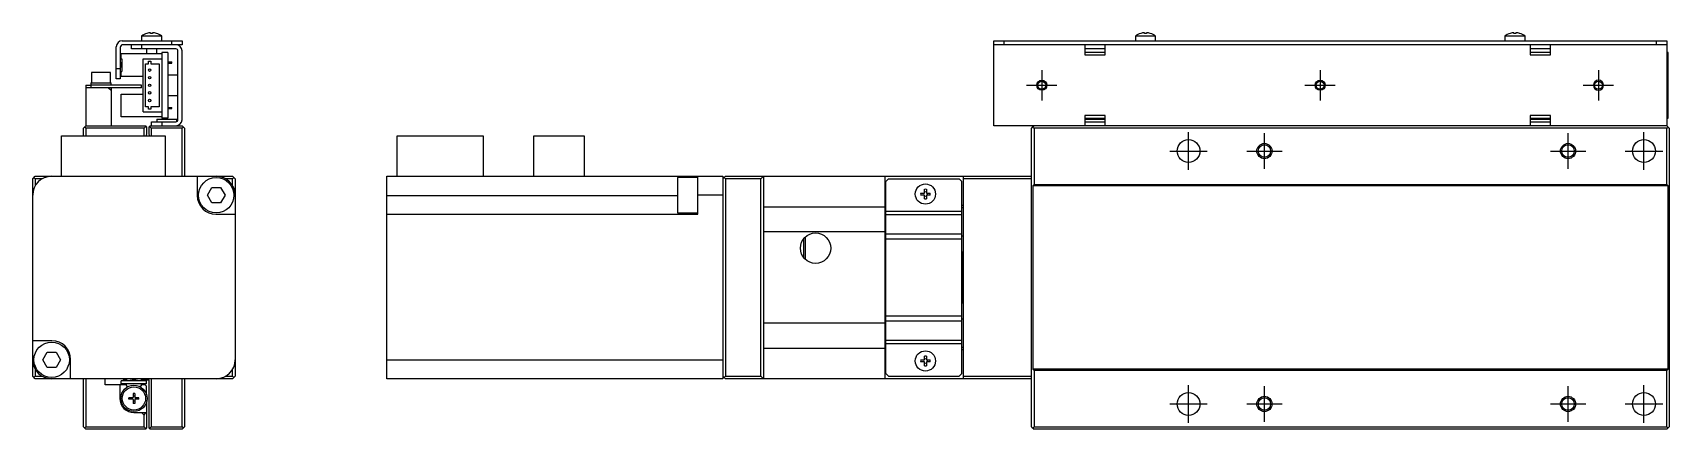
# Model space of a CAD drawing. Extents: x 0 to 677, y -8 to 242.
# Drawn here: x 353.4 to 676.8, y 80 to 158.4 of the extents above; entities that cross this region are included whole.
import ezdxf

# ---------------------------------------------------------------- set-up
doc = ezdxf.new("R2010")
doc.units = 0
doc.header["$LTSCALE"] = 0.5
doc.linetypes.add('CENTER', pattern=[50.8, 31.75, -6.35, 6.35, -6.35])
for name, color, linetype in [('MSM_CENTER', 1, 'CENTER'), ('MSM_CONTINUOUS', 7, 'CONTINUOUS'), ('MSM_NARROW', 5, 'CONTINUOUS')]:
    doc.layers.add(name, color=color, linetype=linetype)

msp = doc.modelspace()

# ---------------------------------------------------------------- linework, layer by layer
at = {"layer": 'MSM_CENTER'}
for p, q in [((552.8, 151), (552.8, 145)), ((607.8, 151), (607.8, 145)), ((662.8, 151), (662.8, 145)), ((549.8, 148), (555.8, 148)), ((604.8, 148), (610.8, 148)), ((659.8, 148), (665.8, 148)), ((581.8, 131.3), (581.8, 138.7)), ((596.8, 131.5), (596.8, 138.5)), ((656.8, 131.5), (656.8, 138.5)), ((671.8, 131.3), (671.8, 138.7)), ((578.1, 135), (585.5, 135)), ((593.3, 135), (600.3, 135)), ((653.3, 135), (660.3, 135)), ((668.1, 135), (675.5, 135)), ((581.8, 81.3), (581.8, 88.7)), ((596.8, 81.5), (596.8, 88.5)), ((656.8, 81.5), (656.8, 88.5)), ((671.8, 81.3), (671.8, 88.7)), ((578.1, 85), (585.5, 85)), ((593.3, 85), (600.3, 85)), ((653.3, 85), (660.3, 85)), ((668.1, 85), (675.5, 85))]:
    msp.add_line(p, q, dxfattribs=at)
at = {"layer": 'MSM_CONTINUOUS'}
for p, q in [((369.9, 149.3), (369.9, 155.6)), ((370.7, 155.5), (370.7, 149.3)), ((371.1, 156.8), (382.9, 156.8)), ((382.9, 156), (371.2, 156)), ((372.9, 155.2), (372.9, 156)), ((374.9, 157.7), (374.9, 156.8)), ((378.9, 157.7), (374.9, 157.7)), ((374.9, 156), (374.9, 155.2)), ((375.97, 158.26), (375.95, 158.26)), ((376.7, 158.26), (376.7, 158.39)), ((377.1, 158.26), (376.7, 158.26)), ((377.1, 158.39), (377.1, 158.26)), ((377.85, 158.26), (377.83, 158.26)), ((378.9, 156.8), (378.9, 157.7)), ((380.9, 156), (380.9, 156.8)), ((382.9, 156.8), (382.9, 156)), ((543.3, 140), (543.3, 156.8)), ((543.3, 156.8), (676.3, 156.8)), ((676.3, 156), (543.3, 156)), ((545.3, 156.8), (545.3, 156)), ((561.3, 156), (561.3, 154)), ((565.3, 154), (565.3, 156)), ((571.3, 157.7), (571.3, 156.8)), ((575.3, 157.7), (571.3, 157.7)), ((572.37, 158.26), (572.35, 158.26)), ((573.1, 158.26), (573.1, 158.39)), ((573.5, 158.26), (573.1, 158.26)), ((573.5, 158.39), (573.5, 158.26)), ((574.25, 158.26), (574.23, 158.26)), ((575.3, 156.8), (575.3, 157.7)), ((644.3, 157.7), (644.3, 156.8)), ((648.3, 157.7), (644.3, 157.7)), ((645.37, 158.26), (645.35, 158.26)), ((646.1, 158.26), (646.1, 158.39)), ((646.5, 158.26), (646.1, 158.26)), ((646.5, 158.39), (646.5, 158.26)), ((647.25, 158.26), (647.23, 158.26)), ((648.3, 156.8), (648.3, 157.7)), ((649.3, 156), (649.3, 154)), ((653.3, 154), (653.3, 156)), ((674.3, 156), (674.3, 156.8)), ((676.3, 156.8), (676.3, 140)), ((370.9, 153.25), (370.9, 154.25)), ((370.9, 154.25), (378.9, 154.25)), ((370.9, 153.25), (371, 153.25)), ((370.9, 152.45), (370.9, 151.55)), ((371, 152.45), (370.9, 152.45)), ((371, 152.08), (370.9, 152.08)), ((371, 153.25), (371, 150.75)), ((381.7, 155.2), (372.9, 155.2)), ((375.2, 153.25), (378.9, 153.25)), ((375.2, 142.75), (375.2, 153.25)), ((375.7, 143.75), (375.7, 152.25)), ((375.7, 152.25), (376.25, 152.25)), ((375.9, 155.2), (375.9, 154.25)), ((376.25, 152.25), (376.25, 152.75)), ((376.25, 152.75), (376.75, 152.75)), ((376.75, 152.75), (376.75, 152.25)), ((376.75, 152.25), (378.4, 152.25)), ((377.9, 154.25), (377.9, 155.2)), ((378.4, 152.25), (378.4, 143.75)), ((378.9, 154.5), (378.9, 141.5)), ((380.1, 154.5), (378.9, 154.5)), ((380.1, 154.5), (380.1, 141.5)), ((380.1, 152.62), (380.9, 152.62)), ((380.1, 152.38), (380.9, 152.38)), ((380.9, 152.38), (380.9, 152.62)), ((382.1, 141.2), (382.1, 154.8)), ((382.9, 141.2), (382.9, 154.8)), ((565.3, 155.2), (561.3, 155.2)), ((565.3, 154.5), (561.3, 154.5)), ((561.3, 154), (565.3, 154)), ((653.3, 155.2), (649.3, 155.2)), ((653.3, 154.5), (649.3, 154.5)), ((649.3, 154), (653.3, 154)), ((676.6, 154.5), (676.3, 154.5)), ((676.6, 141.5), (676.6, 154.5)), ((365, 150.5), (365, 148.5)), ((368.8, 150.5), (365, 150.5)), ((368.8, 148.5), (368.8, 150.5)), ((369.9, 151.3), (370.7, 151.3)), ((370.7, 149.3), (369.9, 149.3)), ((371, 151.93), (370.9, 151.93)), ((371, 151.55), (370.9, 151.55)), ((370.9, 150.75), (371, 150.75)), ((370.9, 149.75), (370.9, 150.75)), ((375.2, 149.75), (370.9, 149.75)), ((382.1, 150), (380.1, 150)), ((363.9, 148), (364.9, 148)), ((363.9, 148), (363.9, 140)), ((368.9, 147.5), (363.9, 147.5)), ((364.9, 148.5), (364.9, 147.5)), ((364.9, 148.5), (368.9, 148.5)), ((374.9, 148), (364.9, 148)), ((368.4, 147.5), (368.9, 147)), ((368.9, 148), (368.9, 148.5)), ((368.9, 147.5), (368.9, 140)), ((374.9, 147.5), (368.9, 147.5)), ((370.9, 146.25), (375.2, 146.25)), ((370.9, 141.75), (370.9, 146.25)), ((374.9, 147.5), (374.9, 148)), ((380.1, 146), (382.1, 146)), ((375.2, 142.75), (378.9, 142.75)), ((376.25, 143.75), (375.7, 143.75)), ((376.25, 143.25), (376.25, 143.75)), ((376.75, 143.25), (376.25, 143.25)), ((378.4, 143.75), (376.75, 143.75)), ((376.75, 143.75), (376.75, 143.25)), ((380.1, 143.62), (380.9, 143.62)), ((380.1, 143.38), (380.9, 143.38)), ((380.9, 143.38), (380.9, 143.62)), ((363.4, 139.5), (363.9, 140)), ((363.4, 138), (363.4, 139.5)), ((363.9, 139.5), (363.65, 139.75)), ((363.9, 140), (375.7, 140)), ((375.4, 139.5), (363.9, 139.5)), ((363.9, 139.5), (363.9, 138)), ((378.9, 141.75), (370.9, 141.75)), ((375.8, 139.9), (375.4, 139.5)), ((375.4, 138), (375.4, 139.5)), ((375.7, 140), (375.8, 139.9)), ((375.9, 139.8), (375.8, 139.9)), ((375.9, 139.8), (375.9, 138.26)), ((376.4, 139.8), (376.6, 140)), ((376.4, 138.26), (376.4, 139.8)), ((376.45, 139.85), (376.8, 139.5)), ((376.6, 140), (382.9, 140)), ((382.9, 139.5), (376.8, 139.5)), ((376.8, 139.5), (376.8, 138)), ((376.9, 140.8), (381.7, 140.8)), ((376.9, 140), (376.9, 140.8)), ((377.9, 141.3), (377.9, 140.8)), ((377.9, 141.3), (381.9, 141.3)), ((380.1, 141.5), (378.9, 141.5)), ((378.9, 140.8), (378.9, 140)), ((381.9, 140.85), (381.9, 141.3)), ((382.9, 140), (383.4, 139.5)), ((383.15, 139.75), (382.9, 139.5)), ((382.9, 130), (382.9, 139.5)), ((383.4, 139.5), (383.4, 130)), ((676.3, 140), (543.3, 140)), ((551.3, 140), (550.8, 139.5)), ((550.8, 80.5), (550.8, 139.5)), ((551.05, 139.75), (551.3, 139.5)), ((676.3, 139.5), (551.3, 139.5)), ((551.3, 139.5), (551.3, 128.4)), ((565.3, 142), (561.3, 142)), ((561.3, 142), (561.3, 140)), ((561.3, 141.5), (565.3, 141.5)), ((561.3, 141.3), (565.3, 141.3)), ((561.3, 140.8), (565.3, 140.8)), ((565.3, 140), (565.3, 142)), ((649.3, 142), (649.3, 140)), ((653.3, 142), (649.3, 142)), ((649.3, 141.5), (653.3, 141.5)), ((649.3, 141.3), (653.3, 141.3)), ((649.3, 140.8), (653.3, 140.8)), ((653.3, 140), (653.3, 142)), ((676.3, 141.5), (676.6, 141.5)), ((676.8, 139.5), (676.3, 140)), ((676.3, 139.5), (676.55, 139.75)), ((676.3, 128.4), (676.3, 139.5)), ((676.8, 139.5), (676.8, 80.5)), ((359.1, 138), (379.6, 138)), ((359.1, 130), (359.1, 138)), ((379.6, 138), (379.6, 130)), ((425.4, 138), (442.4, 138)), ((425.4, 130), (425.4, 138)), ((442.4, 138), (442.4, 130)), ((452.4, 138), (462.4, 138)), ((452.4, 130), (452.4, 138)), ((462.4, 138), (462.4, 130)), ((353.4, 129.5), (353.9, 130)), ((353.4, 90.5), (353.4, 129.5)), ((353.9, 129.5), (353.65, 129.75)), ((353.9, 130), (392.9, 130)), ((353.9, 129.5), (353.9, 128.16)), ((355.24, 129.5), (353.9, 129.5)), ((385.91, 130), (385.91, 126.21)), ((392.9, 129.5), (391.56, 129.5)), ((392.9, 130), (393.4, 129.5)), ((393.15, 129.75), (392.9, 129.5)), ((392.9, 128.16), (392.9, 129.5)), ((393.4, 129.5), (393.4, 90.5)), ((423.4, 130), (489.8, 130)), ((423.4, 90), (423.4, 130)), ((484.8, 129.76), (480.8, 129.76)), ((480.8, 129.76), (480.8, 122.76)), ((484.8, 122.51), (484.8, 130)), ((490.3, 130), (489.8, 129.5)), ((489.8, 130), (489.8, 90)), ((490.05, 129.75), (490.3, 129.5)), ((490.3, 130), (550.8, 130)), ((497.3, 129.5), (490.3, 129.5)), ((490.3, 129.5), (490.3, 90.5)), ((497.3, 129.5), (497.8, 130)), ((497.3, 90.5), (497.3, 129.5)), ((497.8, 130), (497.8, 90)), ((521.8, 130), (521.8, 90)), ((522.5, 129.5), (522, 129)), ((522.5, 129.5), (536.5, 129.5)), ((537, 129), (536.5, 129.5)), ((537.3, 90), (537.3, 130)), ((550.8, 129.5), (537.3, 129.5)), ((387.93, 126.26), (388.8, 127.76)), ((388.8, 124.76), (387.93, 126.26)), ((388.8, 127.76), (390.53, 127.76)), ((390.53, 127.76), (391.4, 126.26)), ((391.4, 126.26), (390.53, 124.76)), ((423.4, 126.21), (480.8, 126.21)), ((489.8, 126.3), (484.8, 126.3)), ((522, 91), (522, 129)), ((528.87, 126.7), (529.6, 126.7)), ((529.6, 126.3), (528.87, 126.3)), ((529.6, 126.7), (529.6, 127.43)), ((529.6, 125.57), (529.6, 126.3)), ((530, 127.43), (530, 126.7)), ((530, 126.7), (530.73, 126.7)), ((530.73, 126.3), (530, 126.3)), ((530, 126.3), (530, 125.57)), ((537, 91), (537, 129)), ((551, 128.1), (551.3, 128.4)), ((676.6, 128.1), (551, 128.1)), ((551, 128.1), (551, 91.9)), ((551.3, 128.4), (676.3, 128.4)), ((676.3, 128.4), (676.6, 128.1)), ((676.6, 91.9), (676.6, 128.1)), ((390.53, 124.76), (388.8, 124.76)), ((497.8, 124), (521.8, 124)), ((522, 124.25), (521.8, 124.25)), ((522, 123.12), (537, 123.12)), ((537.3, 124.25), (537, 124.25)), ((537.3, 123.75), (537, 123.75)), ((389.61, 122.51), (393.4, 122.51)), ((423.4, 122.51), (484.8, 122.51)), ((480.8, 122.76), (484.8, 122.76)), ((522, 121), (521.8, 121)), ((522, 120), (521.8, 120)), ((537, 122.41), (522, 122.41)), ((521.8, 119), (497.8, 119)), ((505.8, 113.87), (505.8, 117.73)), ((506.1, 113.56), (506.1, 118.04)), ((522, 117.27), (521.8, 117.27)), ((522, 118.65), (537, 118.65)), ((537, 117.59), (522, 117.59)), ((537, 118.25), (537.3, 118.25)), ((505.8, 114), (505.7, 114)), ((521.8, 114.77), (522, 114.77)), ((537.1, 115), (537, 115)), ((537.3, 114.8), (537.1, 115)), ((537.1, 105), (537.1, 115)), ((521.8, 112.27), (522, 112.27)), ((522, 107.73), (521.8, 107.73)), ((522, 105.23), (521.8, 105.23)), ((537, 105), (537.1, 105)), ((537.1, 105), (537.3, 105.2)), ((521.8, 101), (497.8, 101)), ((521.8, 102.73), (522, 102.73)), ((522, 102.41), (537, 102.41)), ((537, 101.35), (522, 101.35)), ((537.3, 101.75), (537, 101.75)), ((357.19, 97.49), (353.4, 97.49)), ((521.8, 100), (522, 100)), ((521.8, 99), (522, 99)), ((522, 97.59), (537, 97.59)), ((355.4, 93.74), (356.27, 95.24)), ((356.27, 95.24), (358, 95.24)), ((358, 95.24), (358.87, 93.74)), ((360.89, 90), (360.89, 93.79)), ((521.8, 96), (497.8, 96)), ((521.8, 95.75), (522, 95.75)), ((537, 96.88), (522, 96.88)), ((529.6, 93.7), (529.6, 94.43)), ((530, 94.43), (530, 93.7)), ((537, 96.25), (537.3, 96.25)), ((537, 95.75), (537.3, 95.75)), ((353.9, 91.84), (353.9, 90.5)), ((356.27, 92.24), (355.4, 93.74)), ((358, 92.24), (356.27, 92.24)), ((358.87, 93.74), (358, 92.24)), ((392.9, 90.5), (392.9, 91.84)), ((423.4, 93.7), (489.8, 93.7)), ((522, 91), (522.5, 90.5)), ((528.87, 93.7), (529.6, 93.7)), ((529.6, 93.3), (528.87, 93.3)), ((529.6, 92.57), (529.6, 93.3)), ((530, 93.7), (530.73, 93.7)), ((530.73, 93.3), (530, 93.3)), ((530, 93.3), (530, 92.57)), ((536.5, 90.5), (537, 91)), ((676.6, 91.9), (551, 91.9)), ((551.3, 91.6), (551, 91.9)), ((676.3, 91.6), (551.3, 91.6)), ((551.3, 91.6), (551.3, 80.5)), ((676.6, 91.9), (676.3, 91.6)), ((676.3, 80.5), (676.3, 91.6)), ((353.9, 90), (353.4, 90.5)), ((353.65, 90.25), (353.9, 90.5)), ((353.9, 90.5), (355.24, 90.5)), ((392.9, 90), (353.9, 90)), ((363.4, 80.5), (363.4, 90)), ((363.9, 90), (363.9, 80.5)), ((367.7, 88.8), (367.7, 90)), ((371.86, 88.8), (367.7, 88.8)), ((370.6, 88.8), (370.6, 86.1)), ((370.9, 89), (370.9, 89.6)), ((375.9, 89.6), (370.9, 89.6)), ((375.9, 89), (370.9, 89)), ((371.2, 90), (371.4, 89.8)), ((371.4, 90), (371.4, 89.8)), ((371.4, 89.8), (371.86, 89.8)), ((371.94, 89.94), (371.86, 89.8)), ((372.07, 88.42), (371.86, 88.8)), ((374.94, 89.8), (374.83, 90)), ((374.94, 88.8), (374.86, 88.66)), ((374.94, 89.8), (376.4, 89.8)), ((375.6, 88.8), (374.94, 88.8)), ((375.9, 88.5), (375.6, 88.8)), ((375.9, 89), (375.9, 89.6)), ((375.9, 86.81), (375.9, 88.5)), ((376.3, 89.8), (376.3, 90)), ((376.4, 80.2), (376.4, 89.8)), ((376.8, 90), (376.8, 80.5)), ((382.9, 80.5), (382.9, 90)), ((383.4, 90), (383.4, 80.5)), ((391.56, 90.5), (392.9, 90.5)), ((393.15, 90.25), (392.9, 90.5)), ((393.4, 90.5), (392.9, 90)), ((489.8, 90), (423.4, 90)), ((490.3, 90), (489.8, 90.5)), ((490.3, 90.5), (490.05, 90.25)), ((490.3, 90.5), (497.3, 90.5)), ((550.8, 90), (490.3, 90)), ((497.8, 90), (497.3, 90.5)), ((522.5, 90.5), (536.5, 90.5)), ((537.3, 90.5), (550.8, 90.5)), ((373.2, 86.24), (372.4, 86.24)), ((372.4, 85.95), (372.4, 86.24)), ((373.2, 85.95), (372.4, 85.95)), ((372.93, 86.24), (372.93, 85.95)), ((373.26, 87.1), (373.26, 86.31)), ((373.55, 87.1), (373.26, 87.1)), ((373.55, 86.57), (373.26, 86.57)), ((373.26, 85.89), (373.26, 85.1)), ((373.26, 85.63), (373.55, 85.63)), ((373.55, 85.1), (373.26, 85.1)), ((373.55, 87.1), (373.55, 86.31)), ((373.55, 85.89), (373.55, 85.1)), ((374.4, 86.24), (373.61, 86.24)), ((374.4, 85.95), (373.61, 85.95)), ((373.87, 86.24), (373.87, 85.95)), ((374.4, 85.95), (374.4, 86.24)), ((375.9, 85.39), (375.9, 80.2)), ((373.4, 83.3), (375.9, 83.3)), ((374.9, 83.3), (375.4, 82.8)), ((375.4, 82.8), (375.75, 83.3)), ((375.4, 80.5), (375.4, 82.8)), ((363.9, 80), (363.4, 80.5)), ((363.65, 80.25), (363.9, 80.5)), ((363.9, 80.5), (375.4, 80.5)), ((375.7, 80), (363.9, 80)), ((375.4, 80.5), (375.8, 80.1)), ((375.8, 80.1), (375.7, 80)), ((375.8, 80.1), (375.9, 80.2)), ((376.45, 80.15), (376.4, 80.2)), ((376.8, 80.5), (376.45, 80.15)), ((376.6, 80), (376.45, 80.15)), ((382.9, 80), (376.6, 80)), ((376.8, 80.5), (382.9, 80.5)), ((383.4, 80.5), (382.9, 80)), ((382.9, 80.5), (383.15, 80.25)), ((550.8, 80.5), (551.3, 80)), ((551.3, 80.5), (551.05, 80.25)), ((551.3, 80.5), (676.3, 80.5)), ((676.3, 80), (551.3, 80)), ((676.3, 80), (676.8, 80.5)), ((676.55, 80.25), (676.3, 80.5))]:
    msp.add_line(p, q, dxfattribs=at)
for centre, radius in [((376.5, 151), 0.25), ((376.5, 149.5), 0.25), ((552.8, 148), 0.783), ((607.8, 148), 0.783), ((662.8, 148), 0.783), ((376.5, 148), 0.25), ((376.5, 146.5), 0.25), ((376.5, 145), 0.25), ((581.8, 135), 2.25), ((596.8, 135), 1.23), ((656.8, 135), 1.23), ((671.8, 135), 2.25), ((389.66, 126.26), 3.5), ((529.8, 126.5), 2), ((508.1, 115.8), 3), ((357.14, 93.74), 3.5), ((529.8, 93.5), 2), ((373.4, 86.1), 2.6), ((373.4, 86.1), 2.3), ((581.8, 85), 2.25), ((596.8, 85), 1.23), ((656.8, 85), 1.23), ((671.8, 85), 2.25)]:
    msp.add_circle(centre, radius, dxfattribs=at)
for centre, radius, start, end in [((371.1, 155.6), 1.2, 90, 180), ((371.2, 155.5), 0.5, 90, 180), ((376.9, 155.2), 3.2, 107.27, 128.6822), ((376.9, 155.2), 3.19, 93.5903, 106.9053), ((376.9, 155.2), 3.19, 73.0947, 86.4097), ((376.9, 155.2), 3.2, 51.3178, 72.73), ((381.7, 154.8), 1.2, 0, 90), ((573.3, 155.2), 3.2, 107.27, 128.6822), ((573.3, 155.2), 3.19, 93.5903, 106.9053), ((573.3, 155.2), 3.19, 73.0947, 86.4097), ((573.3, 155.2), 3.2, 51.3178, 72.73), ((646.3, 155.2), 3.2, 107.27, 128.6822), ((646.3, 155.2), 3.19, 93.5903, 106.9053), ((646.3, 155.2), 3.19, 73.0947, 86.4097), ((646.3, 155.2), 3.2, 51.3178, 72.73), ((381.7, 154.8), 0.4, 0, 90), ((381.7, 141.2), 1.2, 270, 0), ((381.7, 141.2), 0.4, 270, 0), ((376.65, 137.6), 1, 138.5904, 156.4218), ((375.65, 137.6), 1, 23.5782, 41.4096), ((357.1, 126.3), 3.7, 90, 180), ((389.7, 126.3), 3.7, 0, 90), ((389.61, 126.21), 3.7, 180, 270), ((529.8, 126.5), 0.95, 167.8468, 192.1532), ((529.8, 126.5), 0.435, 152.6335, 207.3665), ((529.8, 126.5), 0.95, 77.8468, 102.1532), ((529.8, 126.5), 0.435, 62.6335, 117.3665), ((529.8, 126.5), 0.435, 332.6335, 27.3665), ((529.8, 126.5), 0.95, 347.8468, 12.1532), ((529.8, 126.5), 0.435, 242.6335, 297.3665), ((529.8, 126.5), 0.95, 257.8468, 282.1532), ((357.19, 93.79), 3.7, 0, 90), ((529.8, 93.5), 0.95, 77.8468, 102.1532), ((529.8, 93.5), 0.435, 62.6335, 117.3665), ((357.1, 93.7), 3.7, 180, 270), ((389.7, 93.7), 3.7, 270, 0), ((529.8, 93.5), 0.95, 167.8468, 192.1532), ((529.8, 93.5), 0.435, 152.6335, 207.3665), ((529.8, 93.5), 0.435, 242.6335, 297.3665), ((529.8, 93.5), 0.95, 257.8468, 282.1532), ((529.8, 93.5), 0.435, 332.6335, 27.3665), ((529.8, 93.5), 0.95, 347.8468, 12.1532), ((373.4, 89.3), 1.59, 153.8358, 169.1069), ((373.4, 89.3), 1.59, 190.8931, 216.1972), ((373.51, 89.18), 1.75, 152.2435, 154.5052), ((373.51, 89.41), 1.75, 214.5052, 217.006), ((373.4, 92.5), 2.6, 254.0576, 285.9424), ((373.4, 89.3), 1.59, 323.8028, 349.1069), ((373.29, 89.41), 1.75, 322.994, 334.5052), ((373.4, 89.3), 1.59, 10.8931, 26.1642), ((373.4, 86.1), 2.8, 180, 270), ((373.2, 86.31), 0.06, 270, 0), ((373.2, 85.89), 0.06, 0, 90), ((373.61, 86.31), 0.06, 180, 270), ((373.61, 85.89), 0.06, 90, 180)]:
    msp.add_arc(centre, radius, start, end, dxfattribs=at)
at = {"layer": 'MSM_NARROW'}
for centre, radius in [((552.8, 148), 1), ((607.8, 148), 1), ((596.8, 135), 1.5), ((656.8, 135), 1.5), ((596.8, 85), 1.5), ((656.8, 85), 1.5)]:
    msp.add_circle(centre, radius, dxfattribs=at)
at = {"layer": 'MSM_NARROW', "extrusion": (0, 0, -1)}
msp.add_circle((-662.8, 148), 1, dxfattribs=at)

doc.saveas('drawing.dxf')
